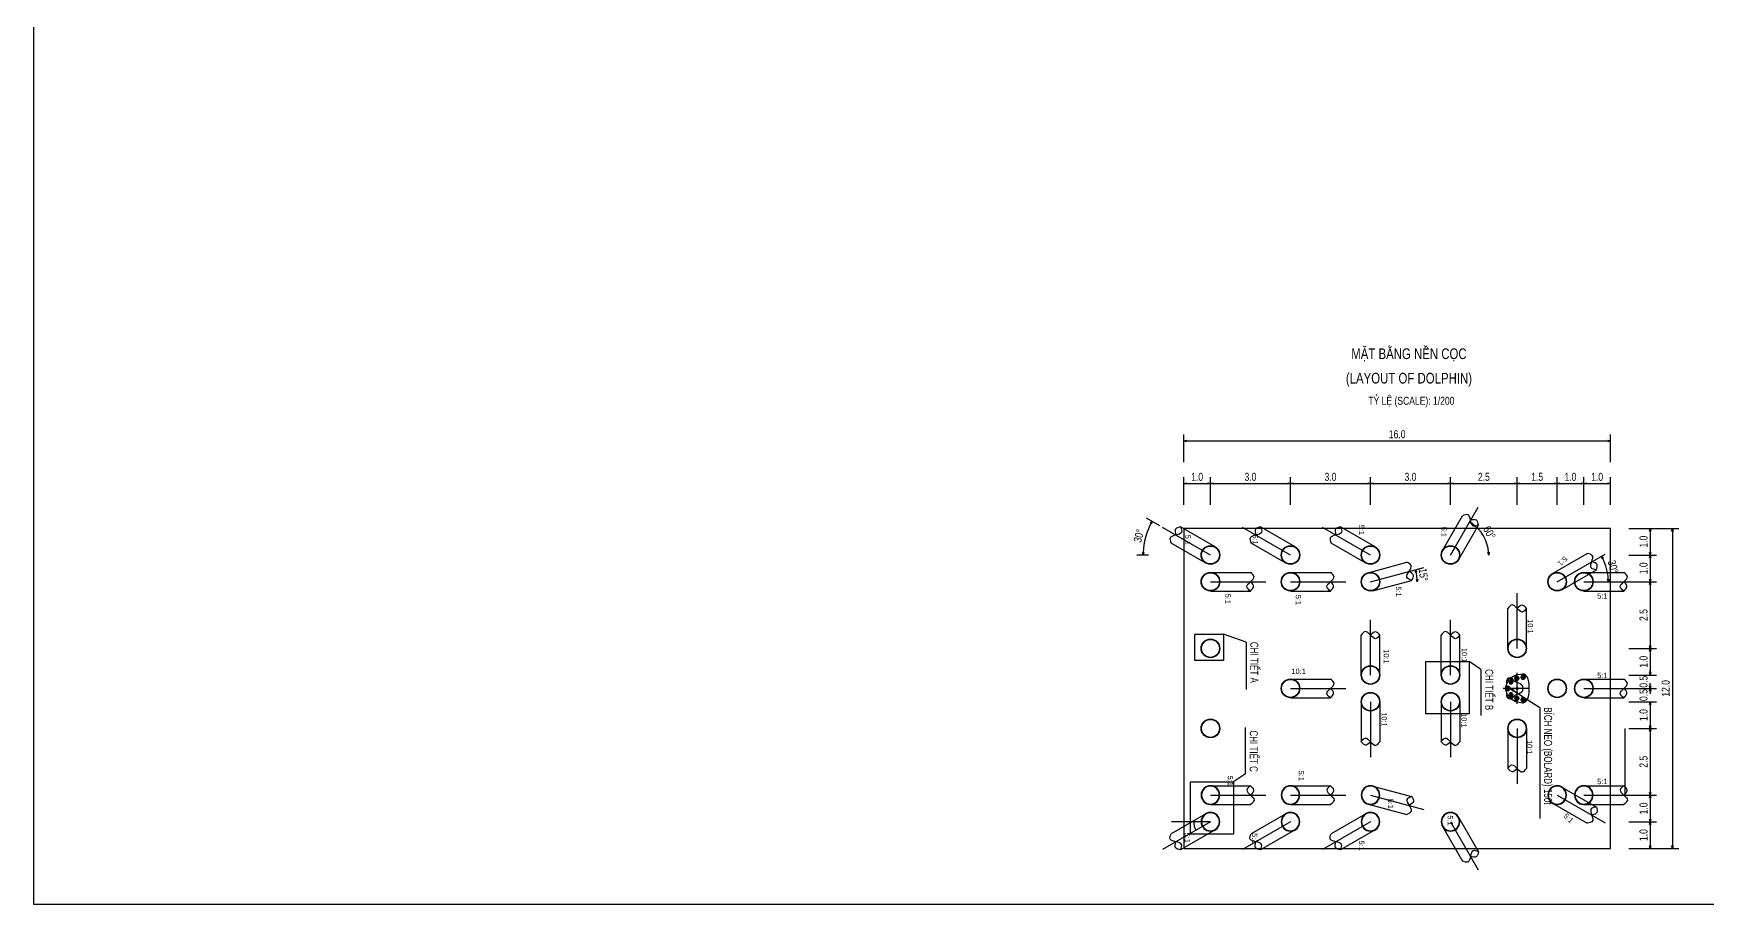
# Model space of a CAD drawing. Header units: millimetres. Extents: x -73021 to 3450336, y 75330 to 1037285.
# Drawn here: x -73021 to -10248, y 75330 to 107984 of the extents above; entities that cross this region are included whole.
import ezdxf
from ezdxf.enums import TextEntityAlignment as Align

# ---------------------------------------------------------------- set-up
doc = ezdxf.new("R2010")
doc.units = ezdxf.units.MM
for name, pattern in [('CENTER', [50.8, 31.75, -6.35, 6.35, -6.35]), ('CENTER2', [28.575, 19.05, -3.175, 3.175, -3.175]), ('HIDDEN', [0.5, 0.3, -0.2]), ('HIDDEN2', [4.7625, 3.175, -1.5875])]:
    doc.linetypes.add(name, pattern=pattern)
for name, color, linetype in [('01_Draw line', 5, 'Continuous'), ('03_Dimension line', 4, 'Continuous'), ('09_Pile', 1, 'Continuous'), ('Basin(5)', 8, 'HIDDEN'), ('BELT', 6, 'Continuous'), ('BORDER', 10, 'Continuous'), ('CENTER', 8, 'CENTER2'), ('COC', 1, 'Continuous'), ('COC ONG THEP', 5, 'Continuous'), ('COSO', 7, 'Continuous'), ('DIM', 4, 'Continuous'), ('HIDDEN', 4, 'HIDDEN2'), ('Oilberth(5)', 6, 'Continuous')]:
    doc.layers.add(name, color=color, linetype=linetype)
doc.styles.add('dim', font='romans.shx', dxfattribs={"width": 0.8})
doc.styles.add('Kich Thuoc', font='vn_vni.shx', dxfattribs={"width": 0.8})
doc.styles.get("Standard").update_dxf_attribs({"font": 'vn_vni.shx'})
doc.styles.add('TV', font='vn_vni.shx', dxfattribs={"width": 0.8})
doc.linetypes.add('RAO', pattern='A,0.15,[130,ltypeshp.shx,S=0.25,R=0,X=0,Y=0],0.15', length=0.3)
doc.dimstyles.new('D1_400', dxfattribs={"dimscale": 400, "dimtxt": 1.5, "dimasz": 1.5, "dimexe": 1, "dimexo": 0, "dimgap": 0.5, "dimtad": 1, "dimdec": 0, "dimlfac": 0.1, "dimzin": 12, "dimdsep": 46, "dimtxsty": 'dim', "dimblk": 'OPEN', "dimcen": 0.09, "dimclrd": 4, "dimclre": 4, "dimclrt": 4, "dimadec": 0, "dimazin": 0, "dimtfac": 1, "dimtdec": 0, "dimtmove": 2, "dimatfit": 3, "dimldrblk": 'OPEN', "dimfxl": 1, "dimtolj": 1, "dimtzin": 12, "dimarcsym": 0})
doc.dimstyles.new('D200', dxfattribs={"dimscale": 200, "dimtxt": 1.5, "dimasz": 0.5, "dimexe": 1.2, "dimexo": 0.6, "dimgap": 0.5, "dimtad": 1, "dimtoh": 1, "dimdec": 1, "dimlfac": 0.001, "dimzin": 0, "dimdsep": 46, "dimtxsty": 'Kich Thuoc', "dimblk": 'OPEN30', "dimcen": -0.09, "dimclrd": 4, "dimclre": 4, "dimclrt": 4, "dimadec": 0, "dimazin": 0, "dimtfac": 1, "dimtdec": 1, "dimtix": 1, "dimtofl": 0, "dimtmove": 0, "dimatfit": 0, "dimldrblk": 'OPEN30', "dimfxl": 4, "dimfxlon": 1, "dimtolj": 1, "dimtzin": 0, "dimarcsym": 2})
doc.dimstyles.get("Standard").update_dxf_attribs({"dimscale": 0, "dimtxt": 1.5, "dimasz": 1, "dimexe": 1.2, "dimexo": 0, "dimgap": 0.5, "dimtad": 1, "dimdec": 0, "dimzin": 0, "dimdsep": 46, "dimtxsty": 'Kich Thuoc', "dimcen": 0.09, "dimclrd": 4, "dimclre": 4, "dimclrt": 4, "dimadec": 0, "dimazin": 0, "dimtfac": 1, "dimtdec": 0, "dimtix": 1, "dimtofl": 0, "dimtmove": 0, "dimatfit": 3, "dimfxl": 2, "dimfxlon": 1, "dimtolj": 1, "dimtzin": 0, "dimarcsym": 0})

# ---------------------------------------------------------------- blocks, each defined once
blk = doc.blocks.new('D700')
at = {"layer": 'COC ONG THEP'}
for p, q in [((-0.35, 0), (-0.35, -1.5)), ((0.35, 0), (0.35, -1.5))]:
    blk.add_line(p, q, dxfattribs=at)
at = {"layer": 'COC ONG THEP', "linetype": 'CENTER'}
blk.add_line((0, 0), (0, -2.074), dxfattribs=at)
at = {"layer": 'COC ONG THEP'}
for radius in [0.35, 0.336]:
    blk.add_circle((0, 0), radius, dxfattribs=at)
for points, knots in [([(-0.35, -1.5), (-0.299, -1.435), (-0.19, -1.294), (-0.001, -1.5), (0.189, -1.699), (0.299, -1.563), (0.35, -1.5)], [0, 0, 0, 0, 0.2071311, 0.4443407, 0.6781509, 0.8833116, 0.8833116, 0.8833116, 0.8833116]), ([(-0.35, -1.5), (-0.297, -1.557), (-0.185, -1.678), (-0.064, -1.562), (0, -1.5)], [0, 0, 0, 0, 0.199403, 0.4228734, 0.4228734, 0.4228734, 0.4228734])]:
    blk.add_open_spline(points, degree=3, knots=knots, dxfattribs=at)
blk = doc.blocks.new('D700-CocDung')
at = {"layer": 'COC ONG THEP'}
for radius in [0.35, 0.336]:
    blk.add_circle((0, 0), radius, dxfattribs=at)
blk = doc.blocks.new('_Open30')
at = {"color": 0, "linetype": 'ByBlock', "lineweight": -2}
for p, q in [((-1, 0.27), (0, 0)), ((0, 0), (-1, -0.27)), ((0, 0), (-1, 0))]:
    blk.add_line(p, q, dxfattribs=at)
blk = doc.blocks.new('*D69')
at = {"layer": '09_Pile', "color": 4, "lineweight": -2}
for p, q in [((-29886, 90312), (-29886, 91352)), ((-29786, 91112), (-28986, 91112)), ((-28886, 90312), (-28886, 91352))]:
    blk.add_line(p, q, dxfattribs=at)
at = {"layer": 'Defpoints', "color": 0}
for p in [(-28886, 91112), (-28886, 85006), (-29886, 84506)]:
    blk.add_point(p, dxfattribs=at)
at = {"layer": '09_Pile', "color": 4, "lineweight": -2, "xscale": 100, "yscale": 100, "zscale": 100, "rotation": 180}
blk.add_blockref('_Open30', (-29886, 91112), dxfattribs=at)
at = {"layer": '09_Pile', "color": 4, "lineweight": -2, "xscale": 100, "yscale": 100, "zscale": 100}
blk.add_blockref('_Open30', (-28886, 91112), dxfattribs=at)
at = {"layer": '09_Pile', "color": 4, "insert": (-29386, 91362), "char_height": 300, "attachment_point": 5, "style": 'Kich Thuoc'}
blk.add_mtext('\\A1;1.0', dxfattribs=at)
blk = doc.blocks.new('*D70')
at = {"layer": '09_Pile', "color": 4, "lineweight": -2}
for p, q in [((-28886, 90312), (-28886, 91352)), ((-28786, 91112), (-25986, 91112)), ((-25886, 90312), (-25886, 91352))]:
    blk.add_line(p, q, dxfattribs=at)
at = {"layer": 'Defpoints', "color": 0}
for p in [(-25886, 91112), (-28886, 85006), (-25886, 85006)]:
    blk.add_point(p, dxfattribs=at)
at = {"layer": '09_Pile', "color": 4, "lineweight": -2, "xscale": 100, "yscale": 100, "zscale": 100, "rotation": 180}
blk.add_blockref('_Open30', (-28886, 91112), dxfattribs=at)
at = {"layer": '09_Pile', "color": 4, "lineweight": -2, "xscale": 100, "yscale": 100, "zscale": 100}
blk.add_blockref('_Open30', (-25886, 91112), dxfattribs=at)
at = {"layer": '09_Pile', "color": 4, "insert": (-27386, 91362), "char_height": 300, "attachment_point": 5, "style": 'Kich Thuoc'}
blk.add_mtext('\\A1;3.0', dxfattribs=at)
blk = doc.blocks.new('*D71')
at = {"layer": '09_Pile', "color": 4, "lineweight": -2}
for p, q in [((-25886, 90312), (-25886, 91352)), ((-25786, 91112), (-22986, 91112)), ((-22886, 90312), (-22886, 91352))]:
    blk.add_line(p, q, dxfattribs=at)
at = {"layer": 'Defpoints', "color": 0}
for p in [(-22886, 91112), (-25886, 85006), (-22886, 85006)]:
    blk.add_point(p, dxfattribs=at)
at = {"layer": '09_Pile', "color": 4, "lineweight": -2, "xscale": 100, "yscale": 100, "zscale": 100, "rotation": 180}
blk.add_blockref('_Open30', (-25886, 91112), dxfattribs=at)
at = {"layer": '09_Pile', "color": 4, "lineweight": -2, "xscale": 100, "yscale": 100, "zscale": 100}
blk.add_blockref('_Open30', (-22886, 91112), dxfattribs=at)
at = {"layer": '09_Pile', "color": 4, "insert": (-24386, 91362), "char_height": 300, "attachment_point": 5, "style": 'Kich Thuoc'}
blk.add_mtext('\\A1;3.0', dxfattribs=at)
blk = doc.blocks.new('*D72')
at = {"layer": '09_Pile', "color": 4, "lineweight": -2}
for p, q in [((-22886, 90312), (-22886, 91352)), ((-22786, 91112), (-19986, 91112)), ((-19886, 90312), (-19886, 91352))]:
    blk.add_line(p, q, dxfattribs=at)
at = {"layer": 'Defpoints', "color": 0}
for p in [(-19886, 91112), (-22886, 85006), (-19886, 84006)]:
    blk.add_point(p, dxfattribs=at)
at = {"layer": '09_Pile', "color": 4, "lineweight": -2, "xscale": 100, "yscale": 100, "zscale": 100, "rotation": 180}
blk.add_blockref('_Open30', (-22886, 91112), dxfattribs=at)
at = {"layer": '09_Pile', "color": 4, "lineweight": -2, "xscale": 100, "yscale": 100, "zscale": 100}
blk.add_blockref('_Open30', (-19886, 91112), dxfattribs=at)
at = {"layer": '09_Pile', "color": 4, "insert": (-21386, 91362), "char_height": 300, "attachment_point": 5, "style": 'Kich Thuoc'}
blk.add_mtext('\\A1;3.0', dxfattribs=at)
blk = doc.blocks.new('*D73')
at = {"layer": '09_Pile', "color": 4, "lineweight": -2}
for p, q in [((-19886, 90312), (-19886, 91352)), ((-19786, 91112), (-17486, 91112)), ((-17386, 90312), (-17386, 91352))]:
    blk.add_line(p, q, dxfattribs=at)
at = {"layer": 'Defpoints', "color": 0}
for p in [(-17386, 91112), (-19886, 84006), (-17386, 84006)]:
    blk.add_point(p, dxfattribs=at)
at = {"layer": '09_Pile', "color": 4, "lineweight": -2, "xscale": 100, "yscale": 100, "zscale": 100, "rotation": 180}
blk.add_blockref('_Open30', (-19886, 91112), dxfattribs=at)
at = {"layer": '09_Pile', "color": 4, "lineweight": -2, "xscale": 100, "yscale": 100, "zscale": 100}
blk.add_blockref('_Open30', (-17386, 91112), dxfattribs=at)
at = {"layer": '09_Pile', "color": 4, "insert": (-18636, 91362), "char_height": 300, "attachment_point": 5, "style": 'Kich Thuoc'}
blk.add_mtext('\\A1;2.5', dxfattribs=at)
blk = doc.blocks.new('*D74')
at = {"layer": '09_Pile', "color": 4, "lineweight": -2}
for p, q in [((-17386, 90312), (-17386, 91352)), ((-17286, 91112), (-15986, 91112)), ((-15886, 90312), (-15886, 91352))]:
    blk.add_line(p, q, dxfattribs=at)
at = {"layer": 'Defpoints', "color": 0}
for p in [(-15886, 91112), (-17386, 84006), (-15886, 84006)]:
    blk.add_point(p, dxfattribs=at)
at = {"layer": '09_Pile', "color": 4, "lineweight": -2, "xscale": 100, "yscale": 100, "zscale": 100, "rotation": 180}
blk.add_blockref('_Open30', (-17386, 91112), dxfattribs=at)
at = {"layer": '09_Pile', "color": 4, "lineweight": -2, "xscale": 100, "yscale": 100, "zscale": 100}
blk.add_blockref('_Open30', (-15886, 91112), dxfattribs=at)
at = {"layer": '09_Pile', "color": 4, "insert": (-16636, 91362), "char_height": 300, "attachment_point": 5, "style": 'Kich Thuoc'}
blk.add_mtext('\\A1;1.5', dxfattribs=at)
blk = doc.blocks.new('*D75')
at = {"layer": '09_Pile', "color": 4, "lineweight": -2}
for p, q in [((-15886, 90312), (-15886, 91352)), ((-15786, 91112), (-14986, 91112)), ((-14886, 90312), (-14886, 91352))]:
    blk.add_line(p, q, dxfattribs=at)
at = {"layer": 'Defpoints', "color": 0}
for p in [(-14886, 91112), (-15886, 84006), (-14886, 84006)]:
    blk.add_point(p, dxfattribs=at)
at = {"layer": '09_Pile', "color": 4, "lineweight": -2, "xscale": 100, "yscale": 100, "zscale": 100, "rotation": 180}
blk.add_blockref('_Open30', (-15886, 91112), dxfattribs=at)
at = {"layer": '09_Pile', "color": 4, "lineweight": -2, "xscale": 100, "yscale": 100, "zscale": 100}
blk.add_blockref('_Open30', (-14886, 91112), dxfattribs=at)
at = {"layer": '09_Pile', "color": 4, "insert": (-15386, 91362), "char_height": 300, "attachment_point": 5, "style": 'Kich Thuoc'}
blk.add_mtext('\\A1;1.0', dxfattribs=at)
blk = doc.blocks.new('*D76')
at = {"layer": '09_Pile', "color": 4, "lineweight": -2}
for p, q in [((-14886, 90312), (-14886, 91352)), ((-14786, 91112), (-13986, 91112)), ((-13886, 90312), (-13886, 91352))]:
    blk.add_line(p, q, dxfattribs=at)
at = {"layer": 'Defpoints', "color": 0}
for p in [(-13886, 91112), (-13886, 84506), (-14886, 84006)]:
    blk.add_point(p, dxfattribs=at)
at = {"layer": '09_Pile', "color": 4, "lineweight": -2, "xscale": 100, "yscale": 100, "zscale": 100, "rotation": 180}
blk.add_blockref('_Open30', (-14886, 91112), dxfattribs=at)
at = {"layer": '09_Pile', "color": 4, "lineweight": -2, "xscale": 100, "yscale": 100, "zscale": 100}
blk.add_blockref('_Open30', (-13886, 91112), dxfattribs=at)
at = {"layer": '09_Pile', "color": 4, "insert": (-14386, 91362), "char_height": 300, "attachment_point": 5, "style": 'Kich Thuoc'}
blk.add_mtext('\\A1;1.0', dxfattribs=at)
blk = doc.blocks.new('BNL150_block')
at = {"layer": 'BELT'}
for points in [[(538, -158, -0.248853), (504, -265, -0.197653), (153, -410), (-153, -410, -0.197653), (-504, -265, -0.248853), (-538, -158), (-493, 82, -0.083027), (-479, 119), (-393, 271, -0.179013)], [(-188, 430), (-41, 483, -0.174518), (41, 483), (188, 430, -0.179013)], [(393, 271), (479, 119, -0.083027), (493, 82), (538, -158, -0.248853)]]:
    blk.add_lwpolyline(points, format="xyb", dxfattribs=at)
blk.add_lwpolyline([(211, -3, -0.189568), (350, 212, 0.729027), (280, 430), (-280, 430, 0.729027), (-350, 212, -0.189568), (-211, -3, 0.817965)], format="xyb", close=True, dxfattribs=at)
blk.add_circle((0, 40), 35, dxfattribs=at)
at = {"layer": 'BORDER'}
for centre, radius in [((-375, 60), 80), ((-375, 60), 40), ((375, 60), 80), ((375, 60), 40), ((-420, -180), 80), ((-420, -180), 40), ((420, -180), 80), ((420, -180), 40)]:
    blk.add_circle(centre, radius, dxfattribs=at)
blk.add_arc((0, 370), 80, 48.59038, 131.40962, dxfattribs=at)
at = {"layer": 'CENTER'}
for p, q in [((583, 43), (-583, 43)), ((-275, 60), (-475, 60)), ((-375, -40), (-375, 160)), ((-150, 280), (-350, 280)), ((-250, 180), (-250, 380)), ((100, 370), (-100, 370)), ((0, -400), (0, 572)), ((0, 270), (0, 470)), ((350, 280), (150, 280)), ((250, 180), (250, 380)), ((475, 60), (275, 60)), ((375, -40), (375, 160)), ((-320, -180), (-520, -180)), ((-420, -280), (-420, -80)), ((520, -180), (320, -180)), ((420, -280), (420, -80))]:
    blk.add_line(p, q, dxfattribs=at)
at = {"layer": 'HIDDEN'}
for points in [[(-393, 271), (-354, 339, -0.179013), (-291, 393), (-188, 430, -0.174518)], [(188, 430), (291, 393, -0.179013), (354, 339), (393, 271, -0.083027)]]:
    blk.add_lwpolyline(points, format="xyb", dxfattribs=at)
for centre, radius in [((-250, 280), 80), ((-250, 280), 40), ((0, 370), 40), ((250, 280), 80), ((250, 280), 40)]:
    blk.add_circle(centre, radius, dxfattribs=at)
blk.add_arc((0, 370), 80, 131.40962, 48.59038, dxfattribs=at)
blk = doc.blocks.new('*D56')
at = {"layer": '09_Pile', "color": 4, "lineweight": -2}
for p, q in [((-13196, 89432), (-12156, 89432)), ((-12396, 89332), (-12396, 88532)), ((-13196, 88432), (-12156, 88432))]:
    blk.add_line(p, q, dxfattribs=at)
at = {"layer": 'Defpoints', "color": 0}
for p in [(-15426, 89432), (-14926, 88432), (-12396, 88432)]:
    blk.add_point(p, dxfattribs=at)
at = {"layer": '09_Pile', "color": 4, "lineweight": -2, "xscale": 100, "yscale": 100, "zscale": 100}
for p, rotation in [((-12396, 89432), 90), ((-12396, 88432), 270)]:
    blk.add_blockref('_Open30', p, dxfattribs=dict(at, rotation=rotation))
at = {"layer": '09_Pile', "color": 4, "insert": (-12646, 88932), "char_height": 300, "attachment_point": 5, "rotation": 90, "style": 'Kich Thuoc'}
blk.add_mtext('\\A1;1.0', dxfattribs=at)
blk = doc.blocks.new('*D57')
at = {"layer": '09_Pile', "color": 4, "lineweight": -2}
for p, q in [((-13196, 87432), (-12156, 87432)), ((-12396, 87332), (-12396, 85032)), ((-13196, 84932), (-12156, 84932))]:
    blk.add_line(p, q, dxfattribs=at)
at = {"layer": 'Defpoints', "color": 0}
for p in [(-14926, 87432), (-14926, 84932), (-12396, 84932)]:
    blk.add_point(p, dxfattribs=at)
at = {"layer": '09_Pile', "color": 4, "lineweight": -2, "xscale": 100, "yscale": 100, "zscale": 100}
for p, rotation in [((-12396, 87432), 90), ((-12396, 84932), 270)]:
    blk.add_blockref('_Open30', p, dxfattribs=dict(at, rotation=rotation))
at = {"layer": '09_Pile', "color": 4, "insert": (-12646, 86182), "char_height": 300, "attachment_point": 5, "rotation": 90, "style": 'Kich Thuoc'}
blk.add_mtext('\\A1;2.5', dxfattribs=at)
blk = doc.blocks.new('*D58')
at = {"layer": '09_Pile', "color": 4, "lineweight": -2}
for p, q in [((-13196, 81932), (-12156, 81932)), ((-12396, 81832), (-12396, 79532)), ((-13196, 79432), (-12156, 79432))]:
    blk.add_line(p, q, dxfattribs=at)
at = {"layer": 'Defpoints', "color": 0}
for p in [(-14926, 81932), (-14926, 79432), (-12396, 79432)]:
    blk.add_point(p, dxfattribs=at)
at = {"layer": '09_Pile', "color": 4, "lineweight": -2, "xscale": 100, "yscale": 100, "zscale": 100}
for p, rotation in [((-12396, 81932), 90), ((-12396, 79432), 270)]:
    blk.add_blockref('_Open30', p, dxfattribs=dict(at, rotation=rotation))
at = {"layer": '09_Pile', "color": 4, "insert": (-12646, 80682), "char_height": 300, "attachment_point": 5, "rotation": 90, "style": 'Kich Thuoc'}
blk.add_mtext('\\A1;2.5', dxfattribs=at)
blk = doc.blocks.new('*D59')
at = {"layer": '09_Pile', "color": 4, "lineweight": -2}
for p, q in [((-13196, 79432), (-12156, 79432)), ((-12396, 79332), (-12396, 78532)), ((-13196, 78432), (-12156, 78432))]:
    blk.add_line(p, q, dxfattribs=at)
at = {"layer": 'Defpoints', "color": 0}
for p in [(-14926, 79432), (-14926, 78432), (-12396, 78432)]:
    blk.add_point(p, dxfattribs=at)
at = {"layer": '09_Pile', "color": 4, "lineweight": -2, "xscale": 100, "yscale": 100, "zscale": 100}
for p, rotation in [((-12396, 79432), 90), ((-12396, 78432), 270)]:
    blk.add_blockref('_Open30', p, dxfattribs=dict(at, rotation=rotation))
at = {"layer": '09_Pile', "color": 4, "insert": (-12646, 78932), "char_height": 300, "attachment_point": 5, "rotation": 90, "style": 'Kich Thuoc'}
blk.add_mtext('\\A1;1.0', dxfattribs=at)
blk = doc.blocks.new('*D60')
at = {"layer": '09_Pile', "color": 4, "lineweight": -2}
for p, q in [((-13196, 78432), (-12156, 78432)), ((-12396, 78332), (-12396, 77532)), ((-13196, 77432), (-12156, 77432))]:
    blk.add_line(p, q, dxfattribs=at)
at = {"layer": 'Defpoints', "color": 0}
for p in [(-14926, 78432), (-15426, 77432), (-12396, 77432)]:
    blk.add_point(p, dxfattribs=at)
at = {"layer": '09_Pile', "color": 4, "lineweight": -2, "xscale": 100, "yscale": 100, "zscale": 100}
for p, rotation in [((-12396, 78432), 90), ((-12396, 77432), 270)]:
    blk.add_blockref('_Open30', p, dxfattribs=dict(at, rotation=rotation))
at = {"layer": '09_Pile', "color": 4, "insert": (-12646, 77932), "char_height": 300, "attachment_point": 5, "rotation": 90, "style": 'Kich Thuoc'}
blk.add_mtext('\\A1;1.0', dxfattribs=at)
blk = doc.blocks.new('*D61')
at = {"layer": '09_Pile', "color": 4, "lineweight": -2}
for p, q in [((-13196, 88432), (-12156, 88432)), ((-12396, 88332), (-12396, 87532)), ((-13196, 87432), (-12156, 87432))]:
    blk.add_line(p, q, dxfattribs=at)
at = {"layer": 'Defpoints', "color": 0}
for p in [(-14926, 88432), (-14889, 87432), (-12396, 87432)]:
    blk.add_point(p, dxfattribs=at)
at = {"layer": '09_Pile', "color": 4, "lineweight": -2, "xscale": 100, "yscale": 100, "zscale": 100}
for p, rotation in [((-12396, 88432), 90), ((-12396, 87432), 270)]:
    blk.add_blockref('_Open30', p, dxfattribs=dict(at, rotation=rotation))
at = {"layer": '09_Pile', "color": 4, "insert": (-12646, 87932), "char_height": 300, "attachment_point": 5, "rotation": 90, "style": 'Kich Thuoc'}
blk.add_mtext('\\A1;1.0', dxfattribs=at)
blk = doc.blocks.new('*D62')
at = {"layer": '09_Pile', "color": 4, "lineweight": -2}
for p, q in [((-12367, 89432), (-11327, 89432)), ((-11567, 89332), (-11567, 77532)), ((-12367, 77432), (-11327, 77432))]:
    blk.add_line(p, q, dxfattribs=at)
at = {"layer": 'Defpoints', "color": 0}
for p in [(-15426, 89432), (-15426, 77432), (-11567, 77432)]:
    blk.add_point(p, dxfattribs=at)
at = {"layer": '09_Pile', "color": 4, "lineweight": -2, "xscale": 100, "yscale": 100, "zscale": 100}
for p, rotation in [((-11567, 89432), 90), ((-11567, 77432), 270)]:
    blk.add_blockref('_Open30', p, dxfattribs=dict(at, rotation=rotation))
at = {"layer": '09_Pile', "color": 4, "insert": (-11817, 83432), "char_height": 300, "attachment_point": 5, "rotation": 90, "style": 'Kich Thuoc'}
blk.add_mtext('\\A1;12.0', dxfattribs=at)
blk = doc.blocks.new('*D63')
at = {"layer": '09_Pile', "color": 4, "lineweight": -2}
for p, q in [((-29886, 91908), (-29886, 92948)), ((-13886, 91908), (-13886, 92948)), ((-29786, 92708), (-13986, 92708))]:
    blk.add_line(p, q, dxfattribs=at)
at = {"layer": 'Defpoints', "color": 0}
for p in [(-13886, 92708), (-29886, 84506), (-13886, 84506)]:
    blk.add_point(p, dxfattribs=at)
at = {"layer": '09_Pile', "color": 4, "lineweight": -2, "xscale": 100, "yscale": 100, "zscale": 100, "rotation": 180}
blk.add_blockref('_Open30', (-29886, 92708), dxfattribs=at)
at = {"layer": '09_Pile', "color": 4, "lineweight": -2, "xscale": 100, "yscale": 100, "zscale": 100}
blk.add_blockref('_Open30', (-13886, 92708), dxfattribs=at)
at = {"layer": '09_Pile', "color": 4, "insert": (-21886, 92958), "char_height": 300, "attachment_point": 5, "style": 'Kich Thuoc'}
blk.add_mtext('\\A1;16.0', dxfattribs=at)
blk = doc.blocks.new('*D64')
at = {"layer": 'Defpoints', "color": 0}
for p in [(-14926, 84932), (-20926, 83932), (-12396, 83932)]:
    blk.add_point(p, dxfattribs=at)
at = {"layer": 'Oilberth(5)', "color": 4, "lineweight": -2}
for p, q in [((-13196, 84932), (-12156, 84932)), ((-12396, 84832), (-12396, 84032)), ((-13196, 83932), (-12156, 83932))]:
    blk.add_line(p, q, dxfattribs=at)
at = {"layer": 'Oilberth(5)', "color": 4, "lineweight": -2, "xscale": 100, "yscale": 100, "zscale": 100}
for p, rotation in [((-12396, 84932), 90), ((-12396, 83932), 270)]:
    blk.add_blockref('_Open30', p, dxfattribs=dict(at, rotation=rotation))
at = {"layer": 'Oilberth(5)', "color": 4, "insert": (-12646, 84432), "char_height": 300, "attachment_point": 5, "rotation": 90, "style": 'Kich Thuoc'}
blk.add_mtext('\\A1;1.0', dxfattribs=at)
blk = doc.blocks.new('*D65')
at = {"layer": 'Defpoints', "color": 0}
for p in [(-20926, 83932), (-15926, 83432), (-12396, 83432)]:
    blk.add_point(p, dxfattribs=at)
at = {"layer": 'Oilberth(5)', "color": 4, "lineweight": -2}
for p, q in [((-12396, 84032), (-12396, 84132)), ((-13196, 83932), (-12156, 83932)), ((-13196, 83432), (-12156, 83432)), ((-12396, 83332), (-12396, 83232))]:
    blk.add_line(p, q, dxfattribs=at)
at = {"layer": 'Oilberth(5)', "color": 4, "lineweight": -2, "xscale": 100, "yscale": 100, "zscale": 100}
for p, rotation in [((-12396, 83932), 270), ((-12396, 83432), 90)]:
    blk.add_blockref('_Open30', p, dxfattribs=dict(at, rotation=rotation))
at = {"layer": 'Oilberth(5)', "color": 4, "insert": (-12646, 83682), "char_height": 300, "attachment_point": 5, "rotation": 90, "style": 'Kich Thuoc'}
blk.add_mtext('\\A1;0.5', dxfattribs=at)
blk = doc.blocks.new('*D66')
at = {"layer": 'Defpoints', "color": 0}
for p in [(-20926, 82932), (-15926, 83432), (-12396, 82932)]:
    blk.add_point(p, dxfattribs=at)
at = {"layer": 'Oilberth(5)', "color": 4, "lineweight": -2}
for p, q in [((-12396, 83532), (-12396, 83632)), ((-13196, 83432), (-12156, 83432)), ((-13196, 82932), (-12156, 82932)), ((-12396, 82832), (-12396, 82732))]:
    blk.add_line(p, q, dxfattribs=at)
at = {"layer": 'Oilberth(5)', "color": 4, "lineweight": -2, "xscale": 100, "yscale": 100, "zscale": 100}
for p, rotation in [((-12396, 83432), 270), ((-12396, 82932), 90)]:
    blk.add_blockref('_Open30', p, dxfattribs=dict(at, rotation=rotation))
at = {"layer": 'Oilberth(5)', "color": 4, "insert": (-12646, 83182), "char_height": 300, "attachment_point": 5, "rotation": 90, "style": 'Kich Thuoc'}
blk.add_mtext('\\A1;0.5', dxfattribs=at)
blk = doc.blocks.new('*D67')
at = {"layer": 'Defpoints', "color": 0}
for p in [(-20926, 82932), (-18426, 81932), (-12396, 81932)]:
    blk.add_point(p, dxfattribs=at)
at = {"layer": 'Oilberth(5)', "color": 4, "lineweight": -2}
for p, q in [((-13196, 82932), (-12156, 82932)), ((-12396, 82832), (-12396, 82032)), ((-13196, 81932), (-12156, 81932))]:
    blk.add_line(p, q, dxfattribs=at)
at = {"layer": 'Oilberth(5)', "color": 4, "lineweight": -2, "xscale": 100, "yscale": 100, "zscale": 100}
for p, rotation in [((-12396, 82932), 90), ((-12396, 81932), 270)]:
    blk.add_blockref('_Open30', p, dxfattribs=dict(at, rotation=rotation))
at = {"layer": 'Oilberth(5)', "color": 4, "insert": (-12646, 82432), "char_height": 300, "attachment_point": 5, "rotation": 90, "style": 'Kich Thuoc'}
blk.add_mtext('\\A1;1.0', dxfattribs=at)
blk = doc.blocks.new('*D68')
at = {"layer": 'Defpoints', "color": 0}
for p in [(-18426, 81932), (-16926, 79432), (-12396, 79432)]:
    blk.add_point(p, dxfattribs=at)
at = {"layer": 'Oilberth(5)', "color": 4, "lineweight": -2}
for p, q in [((-13196, 81932), (-12156, 81932)), ((-12396, 81832), (-12396, 79532)), ((-13196, 79432), (-12156, 79432))]:
    blk.add_line(p, q, dxfattribs=at)
at = {"layer": 'Oilberth(5)', "color": 4, "lineweight": -2, "xscale": 100, "yscale": 100, "zscale": 100}
for p, rotation in [((-12396, 81932), 90), ((-12396, 79432), 270)]:
    blk.add_blockref('_Open30', p, dxfattribs=dict(at, rotation=rotation))
at = {"layer": 'Oilberth(5)', "color": 4, "insert": (-12646, 80682), "char_height": 300, "attachment_point": 5, "rotation": 90, "style": 'Kich Thuoc'}
blk.add_mtext('\\A1;2.5', dxfattribs=at)
blk = doc.blocks.new('*D77')
at = {"layer": 'Defpoints', "color": 0}
for p in [(-18849, 90228), (-18540, 88922), (-31093, 88432), (-19886, 88432), (-13148, 88432)]:
    blk.add_point(p, dxfattribs=at)
at = {"layer": 'Oilberth(5)', "color": 4, "lineweight": -2}
blk.add_arc((-19886, 88432), 1432, 4.00229, 55.99771, dxfattribs=at)
at = {"layer": 'Oilberth(5)', "color": 4, "lineweight": -2, "xscale": 100, "yscale": 100, "zscale": 100}
for p, rotation in [((-19170, 89672), 147.9988565437276), ((-18454, 88432), 272.0011434562725)]:
    blk.add_blockref('_Open30', p, dxfattribs=dict(at, rotation=rotation))
at = {"layer": 'Oilberth(5)', "color": 4, "insert": (-18429, 89273), "char_height": 300, "attachment_point": 5, "rotation": 300, "style": 'Kich Thuoc'}
blk.add_mtext('\\A1;60°', dxfattribs=at)
blk = doc.blocks.new('*D78')
at = {"layer": 'Defpoints', "color": 0}
for p in [(-20883, 87969), (-31317, 87432), (-22886, 87432), (-21143, 87584), (-13372, 87432)]:
    blk.add_point(p, dxfattribs=at)
at = {"layer": 'Oilberth(5)', "color": 4, "lineweight": -2}
blk.add_arc((-22886, 87432), 1750, 3.27447, 11.72553, dxfattribs=at)
at = {"layer": 'Oilberth(5)', "color": 4, "lineweight": -2, "xscale": 100, "yscale": 100, "zscale": 100}
for p, rotation in [((-21196, 87885), 103.3627659848547), ((-21136, 87432), 271.6372340151455)]:
    blk.add_blockref('_Open30', p, dxfattribs=dict(at, rotation=rotation))
at = {"layer": 'Oilberth(5)', "color": 4, "insert": (-20903, 87693), "char_height": 300, "attachment_point": 5, "rotation": 277.5, "style": 'Kich Thuoc'}
blk.add_mtext('\\A1;15°', dxfattribs=at)
blk = doc.blocks.new('*D79')
at = {"layer": 'Defpoints', "color": 0}
for p in [(-31261, 89296), (-30682, 89469), (-31093, 88432), (-28886, 88432), (-13148, 88432)]:
    blk.add_point(p, dxfattribs=at)
at = {"layer": 'Oilberth(5)', "color": 4, "lineweight": -2}
for p, q in [((-30786, 89529), (-31283, 89816)), ((-31213, 88432), (-31653, 88432))]:
    blk.add_line(p, q, dxfattribs=at)
blk.add_arc((-28886, 88432), 2527, 152.26719, 177.73281, dxfattribs=at)
at = {"layer": 'Oilberth(5)', "color": 4, "lineweight": -2, "xscale": 100, "yscale": 100, "zscale": 100}
for p, rotation in [((-31075, 89696), 61.13359591903221), ((-31413, 88432), 268.8664040809677)]:
    blk.add_blockref('_Open30', p, dxfattribs=dict(at, rotation=rotation))
at = {"layer": 'Oilberth(5)', "color": 4, "insert": (-31569, 89151), "char_height": 300, "attachment_point": 5, "rotation": 75, "style": 'Kich Thuoc'}
blk.add_mtext('\\A1;30°', dxfattribs=at)
blk = doc.blocks.new('*D80')
at = {"layer": 'Defpoints', "color": 0}
for p in [(-14090, 88469), (-31317, 87432), (-15886, 87432), (-13996, 87765), (-13372, 87432)]:
    blk.add_point(p, dxfattribs=at)
at = {"layer": 'Oilberth(5)', "color": 4, "lineweight": -2}
blk.add_arc((-15886, 87432), 1920, 2.9851, 27.0149, dxfattribs=at)
at = {"layer": 'Oilberth(5)', "color": 4, "lineweight": -2, "xscale": 100, "yscale": 100, "zscale": 100}
for p, rotation in [((-14224, 88392), 118.5074514298284), ((-13966, 87432), 271.4925485701719)]:
    blk.add_blockref('_Open30', p, dxfattribs=dict(at, rotation=rotation))
at = {"layer": 'Oilberth(5)', "color": 4, "insert": (-13790, 87993), "char_height": 300, "attachment_point": 5, "rotation": 285, "style": 'Kich Thuoc'}
blk.add_mtext('\\A1;30°', dxfattribs=at)
blk = doc.blocks.new('*D81')
at = {"layer": '03_Dimension line', "color": 4, "lineweight": -2, "ltscale": 5}
for p, q in [((-13350, 81932), (-13347, 81932)), ((-13348, 81931), (-13348, 79433)), ((-13350, 79432), (-13347, 79432))]:
    blk.add_line(p, q, dxfattribs=at)
at = {"layer": '03_Dimension line', "color": 4, "ltscale": 5}
for points in [[(-13348, 81931), (-13348, 81931), (-13348, 81932)], [(-13348, 79433), (-13348, 79433), (-13348, 79432)]]:
    blk.add_solid(points, dxfattribs=at)
at = {"layer": 'Defpoints', "color": 0, "ltscale": 5}
for p in [(-13886, 81932), (-13886, 79432), (-13348, 79432)]:
    blk.add_point(p, dxfattribs=at)
at = {"layer": '03_Dimension line', "color": 4, "ltscale": 5, "insert": (-13349, 80682), "char_height": 1.5, "attachment_point": 5, "rotation": 90, "style": 'Kich Thuoc'}
blk.add_mtext('\\A1;2500', dxfattribs=at)
blk = doc.blocks.new('_OPEN')
at = {"color": 0, "linetype": 'ByBlock'}
for p, q in [((-1, 0.17), (0, 0)), ((0, 0), (-1, -0.17)), ((0, 0), (-1, 0))]:
    blk.add_line(p, q, dxfattribs=at)
blk = doc.blocks.new('*D82')
at = {"layer": '03_Dimension line', "color": 4, "lineweight": -2, "ltscale": 5}
blk.add_arc((-28886, 78432), 628, 180.09122, 209.90878, dxfattribs=at)
at = {"layer": '03_Dimension line', "color": 4, "ltscale": 5}
for points in [[(-29514, 78431), (-29514, 78431), (-29514, 78432)], [(-29430, 78119), (-29431, 78119), (-29430, 78118)]]:
    blk.add_solid(points, dxfattribs=at)
at = {"layer": 'Defpoints', "color": 0, "ltscale": 5}
for p in [(-30353, 78432), (-29505, 78323), (-28886, 78432), (-28886, 78432), (-30682, 77395)]:
    blk.add_point(p, dxfattribs=at)
at = {"layer": '03_Dimension line', "color": 4, "ltscale": 5, "insert": (-29491, 78270), "char_height": 1.5, "attachment_point": 5, "rotation": 285, "style": 'Kich Thuoc'}
blk.add_mtext('\\A1;30°', dxfattribs=at)

msp = doc.modelspace()

# ---------------------------------------------------------------- linework, layer by layer
at = {"layer": '01_Draw line'}
for p in [(-73021.01, 140637.54), (34856.34, 75329.79)]:
    msp.add_line(p, (-73021.01, 75329.79), dxfattribs=at)
at = {"layer": '03_Dimension line', "ltscale": 5}
for p, q in [((-18742.52, 84139.37), (-19188.58, 84439.84)), ((-27572.91, 80230.21), (-28018.97, 79929.74)), ((-28885.98, 78431.95), (-30682.19, 77394.91)), ((-28885.98, 78431.95), (-30352.77, 78431.95))]:
    msp.add_line(p, q, dxfattribs=at)
for points in [[(-29473.16, 85464.32), (-28391.45, 85464.32), (-28391.45, 84479.24), (-29473.16, 84479.24)], [(-20805.19, 84439.84), (-19188.58, 84439.84), (-19188.58, 82476.75), (-20805.19, 82476.75)], [(-29635.58, 79929.74), (-28018.97, 79929.74), (-28018.97, 77966.65), (-29635.58, 77966.65)]]:
    msp.add_lwpolyline(points, close=True, dxfattribs=at)
at = {"layer": 'DIM'}
for p, q in [((-27552.93, 85163.85), (-28391.45, 85464.32)), ((-27552.93, 85163.85), (-27552.93, 83391.76)), ((-18742.52, 84139.37), (-18742.52, 82409.64)), ((-27572.91, 80230.21), (-27572.91, 81959.94))]:
    msp.add_line(p, q, dxfattribs=at)
at = {"layer": 'Oilberth(5)'}
for p, q in [((-13885.69, 89431.95), (-29385.98, 89431.95)), ((-13885.69, 88924.05), (-13885.69, 89431.95)), ((-29885.98, 88931.95), (-29885.98, 77931.95)), ((-13885.98, 77931.95), (-13885.98, 88931.95)), ((-29385.98, 77431.95), (-14385.98, 77431.95))]:
    msp.add_line(p, q, dxfattribs=at)
msp.add_lwpolyline([(-13885.69, 89431.95), (-29885.98, 89431.95), (-29885.98, 77431.95), (-13885.98, 77431.95), (-13885.98, 89431.95)], dxfattribs=at)

# ---------------------------------------------------------------- block references
at = {"layer": 'Basin(5)', "xscale": -1, "rotation": 90}
msp.add_blockref('BNL150_block', (-17342.78, 83431.95), dxfattribs=at)
at = {"layer": 'COC', "yscale": 1000, "zscale": 1000}
for name, p, xscale, rotation in [('D700', (-19885.98, 88431.95), 999.9999999999777, 149.9999999999992), ('D700', (-28885.98, 88431.95), 1000.000000000028, 240.0000000000009), ('D700', (-25885.98, 88431.95), 1000.000000000028, 240.0000000000009), ('D700', (-22885.98, 88431.95), 1000.000000000028, 240.0000000000009), ('D700', (-15885.98, 87431.95), 1000.000000000028, 119.999999999999), ('D700', (-22885.98, 87431.95), 999.9999999999815, 104.9999999999999), ('D700', (-28885.98, 87431.95), 1000, 90), ('D700', (-25885.98, 87431.95), 1000, 90), ('D700', (-14885.98, 87431.95), 1000, 90), ('D700', (-17385.98, 84931.95), 1000, 180), ('D700', (-22885.98, 83931.95), 1000, 180), ('D700', (-19885.98, 83931.95), 1000, 180), ('D700-CocDung', (-28885.98, 84931.95), 1000, 270), ('D700', (-25885.98, 83431.95), 1000, 90), ('D700-CocDung', (-15885.98, 83431.95), 1000, 270), ('D700', (-14885.98, 83431.95), 1000, 90), ('D700-CocDung', (-28885.98, 81931.95), 1000, 270), ('D700', (-28885.98, 79431.95), -1000, 90), ('D700', (-25885.98, 79431.95), -1000, 90), ('D700', (-22885.98, 79431.95), -1000.000000000038, 75.00000000000094), ('D700', (-15885.98, 79431.95), -999.9999999999777, 59.99999999999931), ('D700', (-14885.98, 79431.95), -1000, 90), ('D700', (-28885.98, 78431.95), -999.9999999999781, 300.0000000000007), ('D700', (-25885.98, 78431.95), -999.9999999999781, 300.0000000000007), ('D700', (-22885.98, 78431.95), -999.9999999999781, 300.0000000000007), ('D700', (-19885.98, 78431.95), -999.9999999999781, 30.00000000000069)]:
    msp.add_blockref(name, p, dxfattribs=dict(at, xscale=xscale, rotation=rotation))
at = {"layer": 'COC', "xscale": 1000, "yscale": 1000, "zscale": 1000}
for p in [(-22885.98, 82931.95), (-19885.98, 82931.95), (-17385.98, 81931.95)]:
    msp.add_blockref('D700', p, dxfattribs=at)

# ---------------------------------------------------------------- texts
at = {"layer": 'COSO', "color": 3, "linetype": 'RAO', "style": 'TV', "width": 0.8}
for s, p in [('MAËT BAÈNG NEÀN COÏC', (-21443.8, 95994.22)), ('(LAYOUT OF DOLPHIN)', (-21443.8, 95012.03))]:
    msp.add_text(s, height=400, dxfattribs=at).set_placement(p, align=Align.MIDDLE)
at = {"layer": 'COSO', "color": 6, "linetype": 'RAO', "style": 'TV', "width": 0.8}
msp.add_text('TYÛ LEÄ (SCALE): 1/200', height=300, dxfattribs=at).set_placement((-21352.42, 94215.1), align=Align.MIDDLE)
at = {"layer": 'DIM'}
for s, rotation, p in [('5:1', 270, (-29833.67, 89191.18)), ('5:1', 270, (-27303.95, 89202.85)), ('5:1', 270, (-23319.02, 89565.02)), ('5:1', 270, (-20233.79, 89494.53)), ('5:1', 225, (-15617.18, 88404.32)), ('5:1', 270, (-28329.83, 86985.67)), ('5:1', 270, (-25690.34, 86939.34)), ('5:1', 270, (-21931.75, 87254.49)), (' 10:1', 270, (-16992.29, 86101.8)), (' 10:1', 270, (-22390.03, 84971.93)), (' 10:1', 270, (-19460.6, 85024.09)), (' 10:1', 270, (-22471.57, 82612.83)), (' 10:1', 270, (-19475.11, 82576.26)), (' 10:1', 270, (-17018.83, 81573.7)), ('5:1', 270, (-28241.43, 80161.64)), ('5:1', 270, (-25576.76, 80347.21)), ('5:1', 270, (-22228.92, 79300.55)), ('5:1', 270, (-19994.67, 78672.67)), ('5:1', 315, (-15664.64, 78627.44)), ('5:1', 270, (-29851.63, 78028.07)), ('5:1', 270, (-27326.84, 78008.03)), ('5:1', 270, (-23316.44, 77726.93))]:
    msp.add_text(s, height=200, rotation=rotation, dxfattribs=at).set_placement(p)
for s, p in [('5:1', (-14383.77, 86799.07)), (' 10:1', (-25926.59, 83973.64)), ('5:1', (-14383.77, 83817.52)), ('5:1', (-14383.77, 79841.5))]:
    msp.add_text(s, height=200, dxfattribs=at).set_placement(p)
at = {"layer": 'DIM', "style": 'TV', "width": 0.75}
for s, p in [('CHI TIEÁT A', (-27393.61, 85176.59)), ('CHI TIEÁT B', (-18583.2, 84152.11)), ('BÍCH NEO (BOLARD) 150t', (-16376.28, 82723.37)), ('CHI TIEÁT C', (-27413.59, 81856.75))]:
    msp.add_text(s, height=300, rotation=270, dxfattribs=at).set_placement(p)

# ---------------------------------------------------------------- dimensions: what is measured, and where the dimension line sits
at = {"layer": '03_Dimension line', "ltscale": 5}
dim = msp.add_aligned_dim(p1=(-13885.98, 81931.95), p2=(-13885.98, 79431.95), distance=537.91, dimstyle='Standard', override={"dimscale": 1}, dxfattribs=at)
dim.commit()
dim.dimension.update_dxf_attribs({"geometry": '*D81', "text_midpoint": (-13349.33, 80681.95)})
dim = msp.add_angular_dim_2l(base=(-29504.53, 78322.88), line1=((-28885.98, 78431.95), (-30352.77, 78431.95)), line2=((-28885.98, 78431.95), (-30682.19, 77394.91)), dimstyle='Standard', override={"dimscale": 1}, dxfattribs=at)
dim.commit()
dim.dimension.update_dxf_attribs({"geometry": '*D82', "text_midpoint": (-29491.46, 78269.71)})
at = {"layer": '09_Pile'}
for base, p1, p2, picture, middle in [((-13885.98, 92708.19), (-29885.98, 84506.37), (-13885.98, 84506.37), '*D63', (-21885.98, 92958.19)), ((-28885.98, 91112.1), (-29885.98, 84506.37), (-28885.98, 85006.37), '*D69', (-29385.98, 91362.1)), ((-25885.98, 91112.1), (-28885.98, 85006.37), (-25885.98, 85006.37), '*D70', (-27385.98, 91362.1)), ((-22885.98, 91112.1), (-25885.98, 85006.37), (-22885.98, 85006.37), '*D71', (-24385.98, 91362.1)), ((-19885.98, 91112.1), (-22885.98, 85006.37), (-19885.98, 84006.37), '*D72', (-21385.98, 91362.1)), ((-17385.98, 91112.1), (-19885.98, 84006.37), (-17385.98, 84006.37), '*D73', (-18635.98, 91362.1)), ((-15885.98, 91112.1), (-17385.98, 84006.37), (-15885.98, 84006.37), '*D74', (-16635.98, 91362.1)), ((-14885.98, 91112.1), (-15885.98, 84006.37), (-14885.98, 84006.37), '*D75', (-15385.98, 91362.1)), ((-13885.98, 91112.1), (-14885.98, 84006.37), (-13885.98, 84506.37), '*D76', (-14385.98, 91362.1))]:
    dim = msp.add_linear_dim(base=base, p1=p1, p2=p2, dimstyle='D200', dxfattribs=at)
    dim.commit()
    dim.dimension.update_dxf_attribs({"geometry": picture, "text_midpoint": middle})
for base, p2, picture, middle in [((-12396.32, 88431.95), (-14925.67, 88431.95), '*D56', (-12646.32, 88931.95)), ((-11566.59, 77431.95), (-15425.67, 77431.95), '*D62', (-11816.59, 83431.95))]:
    dim = msp.add_linear_dim(base=base, p1=(-15425.67, 89431.95), p2=p2, angle=270, dimstyle='D200', dxfattribs=at)
    dim.commit()
    dim.dimension.update_dxf_attribs({"geometry": picture, "text_midpoint": middle})
for base, p1, p2, picture, middle in [((-12396.32, 87431.95), (-14925.67, 88431.95), (-14888.63, 87431.95), '*D61', (-12646.32, 87931.95)), ((-12396.32, 84931.95), (-14925.67, 87431.95), (-14925.67, 84931.95), '*D57', (-12646.32, 86181.95)), ((-12396.32, 79431.95), (-14925.67, 81931.95), (-14925.67, 79431.95), '*D58', (-12646.32, 80681.95)), ((-12396.32, 78431.95), (-14925.67, 79431.95), (-14925.67, 78431.95), '*D59', (-12646.32, 78931.95)), ((-12396.32, 77431.95), (-14925.67, 78431.95), (-15425.67, 77431.95), '*D60', (-12646.32, 77931.95))]:
    dim = msp.add_linear_dim(base=base, p1=p1, p2=p2, angle=270, dimstyle='D200', override={"dimtmove": 1}, dxfattribs=at)
    dim.commit()
    dim.dimension.update_dxf_attribs({"geometry": picture, "text_midpoint": middle})
at = {"layer": 'Oilberth(5)'}
for base, line1, line2, picture, middle in [((-31260.9, 89296.35), ((-28885.98, 88431.95), (-30682.19, 89468.99)), ((-31092.52, 88431.95), (-13147.59, 88431.95)), '*D79', (-31568.68, 89150.77)), ((-18540.47, 88921.67), ((-19885.98, 88431.95), (-18848.94, 90228.15)), ((-31092.52, 88431.95), (-13147.59, 88431.95)), '*D77', (-18429.44, 89272.88)), ((-13995.54, 87765.28), ((-15885.98, 87431.95), (-14089.78, 88468.99)), ((-31316.58, 87431.95), (-13371.65, 87431.95)), '*D80', (-13790.3, 87993.48)), ((-21142.63, 87584.47), ((-22885.98, 87431.95), (-20882.58, 87968.76)), ((-31316.58, 87431.95), (-13371.65, 87431.95)), '*D78', (-20903.08, 87693))]:
    dim = msp.add_angular_dim_2l(base=base, line1=line1, line2=line2, dimstyle='D200', dxfattribs=at)
    dim.commit()
    dim.dimension.update_dxf_attribs({"geometry": picture, "text_midpoint": middle})
for base, p1, p2, picture, middle in [((-12396.32, 83931.95), (-14925.67, 84931.95), (-20925.67, 83931.95), '*D64', (-12646.32, 84431.95)), ((-12396.32, 83431.95), (-20925.67, 83931.95), (-15925.67, 83431.95), '*D65', (-12646.32, 83681.95)), ((-12396.32, 82931.95), (-15925.67, 83431.95), (-20925.67, 82931.95), '*D66', (-12646.32, 83181.95)), ((-12396.32, 81931.95), (-20925.67, 82931.95), (-18425.67, 81931.95), '*D67', (-12646.32, 82431.95)), ((-12396.32, 79431.95), (-18425.67, 81931.95), (-16925.67, 79431.95), '*D68', (-12646.32, 80681.95))]:
    dim = msp.add_linear_dim(base=base, p1=p1, p2=p2, angle=270, dimstyle='D200', override={"dimtmove": 1}, dxfattribs=at)
    dim.commit()
    dim.dimension.update_dxf_attribs({"geometry": picture, "text_midpoint": middle})

# ---------------------------------------------------------------- leaders
at = {"layer": 'DIM'}
msp.add_leader([(-17652.78, 83431.95), (-16535.6, 82710.62), (-16535.6, 78551.01)], dimstyle='D1_400', override={"dimasz": 0.4, "dimgap": 0.5, "dimtad": 0}, dxfattribs=at)

doc.saveas('drawing.dxf')
